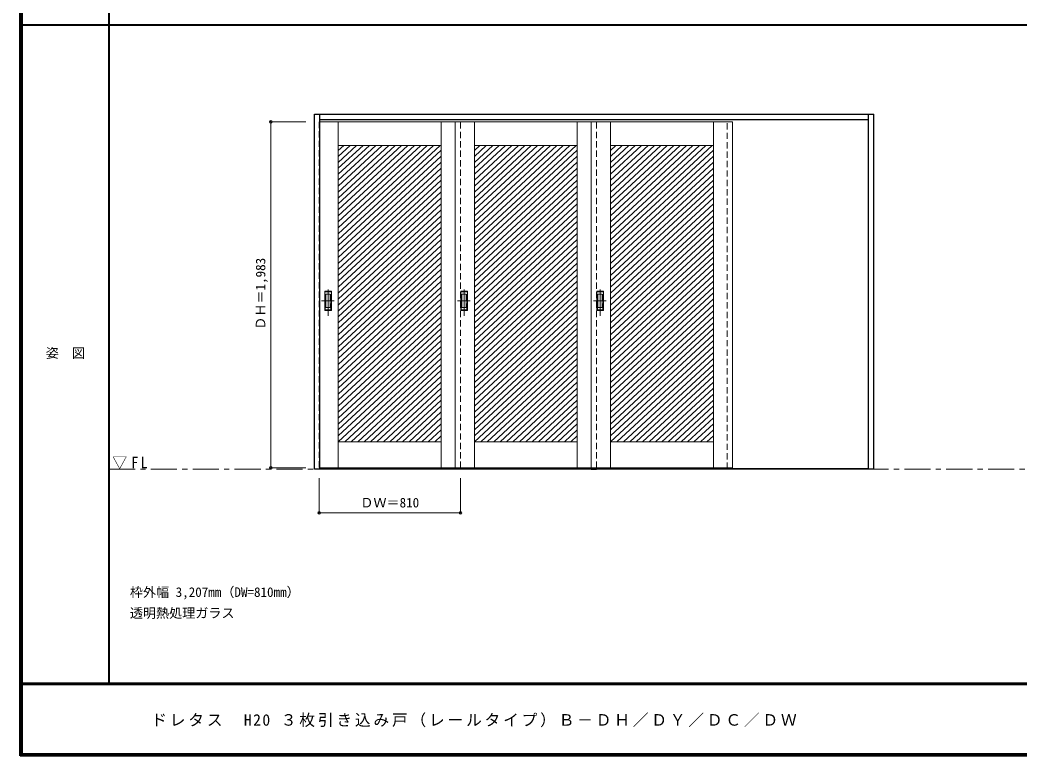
# Model space of a CAD drawing. Units: millimetres, scale not verified. Extents: x -6000 to 5700, y -4307 to 4260.
# Drawn here: x -6000 to -267, y -4205 to 12 of the extents above; entities that cross this region are included whole.
import ezdxf
from ezdxf.enums import TextEntityAlignment as Align

# ---------------------------------------------------------------- set-up
doc = ezdxf.new("R2010")
doc.units = ezdxf.units.MM
doc.header["$LTSCALE"] = 30
doc.header["$PDMODE"] = 32
doc.header["$PDSIZE"] = 15
doc.linetypes.add('CHAIN1', pattern=[8, 5, -1, 1, -1])
doc.linetypes.add('DASHED1', pattern=[1.8, 1.2, -0.6])
for name, color, linetype, lineweight in [('0-2_扉', 7, 'Continuous', 18), ('0-4_枠', 3, 'Continuous', 25), ('0-6_引手', 7, 'Continuous', 18), ('0-B_寸法', 4, 'Continuous', 9), ('0-C_ハッチ', 4, 'Continuous', 9), ('F-1_枠', 6, 'Continuous', 40)]:
    doc.layers.add(name, color=color, linetype=linetype, lineweight=lineweight)
doc.layers.add('0-A_文字', color=7, linetype='Continuous')
doc.layers.add('F-A_文字', color=7, linetype='Continuous')
doc.styles.add('ＭＳ ゴシック', font='')
doc.styles.get('ＭＳ ゴシック').set_extended_font_data('MS Gothic')

msp = doc.modelspace()

# ---------------------------------------------------------------- linework, layer by layer
at = {"layer": '0-2_扉', "color": 4, "linetype": 'DASHED1', "lineweight": 9}
for p, q in [((-4285, -571.5), (-4285, -2554.5)), ((-4282, -571.5), (-4285, -571.5)), ((-3475, -2554.5), (-3475, -571.5)), ((-2695, -2554.5), (-2695, -571.5)), ((-1945, -2559.5), (-1945, -557.5)), ((-1915, -2559.5), (-1915, -557.5)), ((-4282, -2554.5), (-4285, -2554.5))]:
    msp.add_line(p, q, dxfattribs=at)
at = {"layer": '0-2_扉'}
for p, q in [((-4282, -571.5), (-3475, -571.5)), ((-4175, -571.5), (-4175, -2554.5)), ((-3585, -571.5), (-3585, -2554.5)), ((-3505, -2554.5), (-3505, -571.5)), ((-3505, -571.5), (-2695, -571.5)), ((-3395, -571.5), (-3395, -2554.5)), ((-2805, -571.5), (-2805, -2554.5)), ((-2725, -2554.5), (-2725, -571.5)), ((-1915, -571.5), (-2725, -571.5)), ((-2615, -571.5), (-2615, -2554.5)), ((-2025, -571.5), (-2025, -2554.5)), ((-4175, -706.5), (-3585, -706.5)), ((-3395, -706.5), (-2805, -706.5)), ((-2025, -706.5), (-2615, -706.5)), ((-4175, -2404.5), (-3585, -2404.5)), ((-3395, -2404.5), (-2805, -2404.5)), ((-2025, -2404.5), (-2615, -2404.5)), ((-4282, -2554.5), (-3475, -2554.5)), ((-3505, -2554.5), (-2695, -2554.5))]:
    msp.add_line(p, q, dxfattribs=at)
at = {"layer": '0-2_扉', "color": 3, "lineweight": 25}
msp.add_line((-2725, -2562.5), (-2695, -2562.5), dxfattribs=at)
at = {"layer": '0-2_扉'}
msp.add_lwpolyline([(-1915, -571.5), (-1915, -2554.5), (-2725, -2554.5)], dxfattribs=at)
at = {"layer": '0-4_枠'}
for p, q in [((-4312, -527.5), (-1105, -527.5)), ((-4282, -2562.5), (-4282, -527.5)), ((-4282, -557.5), (-1135, -557.5)), ((-1135, -2562.5), (-1135, -527.5)), ((-1105, -2562.5), (-1105, -527.5)), ((-1135, -2559.5), (-4282, -2559.5)), ((-1135, -2562.5), (-4282, -2562.5)), ((-1105, -2562.5), (-1135, -2562.5))]:
    msp.add_line(p, q, dxfattribs=at)
at = {"layer": '0-4_枠', "color": 7, "linetype": 'CHAIN1', "lineweight": 18}
msp.add_line((-5490, -2562.5), (5690, -2562.5), dxfattribs=at)
at = {"layer": '0-4_枠'}
msp.add_lwpolyline([(-4282, -2562.5), (-4312, -2562.5), (-4312, -527.5)], dxfattribs=at)
at = {"layer": '0-6_引手'}
for p, q in [((-4253, -1542), (-4215, -1542)), ((-4253, -1652), (-4253, -1542)), ((-4215, -1652), (-4215, -1542)), ((-3473, -1542), (-3435, -1542)), ((-3473, -1652), (-3473, -1542)), ((-3435, -1652), (-3435, -1542)), ((-2693, -1542), (-2655, -1542)), ((-2693, -1652), (-2693, -1542)), ((-2655, -1652), (-2655, -1542)), ((-4246.5, -1558), (-4221.5, -1558)), ((-4246.5, -1636), (-4246.5, -1558)), ((-4221.5, -1636), (-4221.5, -1558)), ((-3466.5, -1558), (-3441.5, -1558)), ((-3466.5, -1636), (-3466.5, -1558)), ((-3441.5, -1636), (-3441.5, -1558)), ((-2686.5, -1558), (-2661.5, -1558)), ((-2686.5, -1636), (-2686.5, -1558)), ((-2661.5, -1636), (-2661.5, -1558)), ((-4253, -1652), (-4215, -1652)), ((-4246.5, -1636), (-4221.5, -1636)), ((-3473, -1652), (-3435, -1652)), ((-3466.5, -1636), (-3441.5, -1636)), ((-2693, -1652), (-2655, -1652)), ((-2686.5, -1636), (-2661.5, -1636))]:
    msp.add_line(p, q, dxfattribs=at)
at = {"layer": '0-6_引手', "linetype": 'CHAIN1'}
for p, q in [((-4234, -1682.23), (-4234, -1511.38)), ((-3454, -1682.23), (-3454, -1511.38)), ((-2674, -1682.23), (-2674, -1511.38)), ((-4272.07, -1597), (-4199.56, -1597)), ((-3492.07, -1597), (-3419.56, -1597)), ((-2712.07, -1597), (-2639.56, -1597))]:
    msp.add_line(p, q, dxfattribs=at)
at = {"layer": '0-6_引手', "linetype": 'DASHED1'}
for p, q in [((-4218, -1648), (-4218, -1546)), ((-3438, -1648), (-3438, -1546)), ((-2658, -1648), (-2658, -1546)), ((-4250, -1648), (-4218, -1648)), ((-3470, -1648), (-3438, -1648)), ((-2690, -1648), (-2658, -1648))]:
    msp.add_line(p, q, dxfattribs=at)
for points in [[(-4250, -1648), (-4250, -1546), (-4218, -1546)], [(-3470, -1648), (-3470, -1546), (-3438, -1546)], [(-2690, -1648), (-2690, -1546), (-2658, -1546)]]:
    msp.add_lwpolyline(points, dxfattribs=at)
at = {"layer": '0-B_寸法'}
for p, q in [((-4562, -571), (-4362, -571)), ((-4562, -571), (-4562, -2554)), ((-4562, -2554), (-4362, -2554)), ((-4285, -2812.5), (-4285, -2612.5)), ((-3475, -2812.5), (-3475, -2612.5)), ((-4285, -2812.5), (-3475, -2812.5))]:
    msp.add_line(p, q, dxfattribs=at)
at = {"layer": '0-B_寸法', "color": 7}
for p in [(-4562, -571), (-4562, -2554), (-4285, -2812.5), (-3475, -2812.5)]:
    msp.add_point(p, dxfattribs=at)
at = {"layer": '0-C_ハッチ'}
for p, q in [((-4106.86, -706.5), (-4175, -769.6)), ((-4070.06, -706.5), (-4175, -803.67)), ((-4033.26, -706.5), (-4175, -837.74)), ((-3996.47, -706.5), (-4175, -871.81)), ((-4143.65, -706.5), (-4175, -735.53)), ((-3959.67, -706.5), (-4175, -905.88)), ((-3922.87, -706.5), (-4175, -939.95)), ((-3886.08, -706.5), (-4175, -974.02)), ((-3849.28, -706.5), (-4175, -1008.09)), ((-3812.48, -706.5), (-4175, -1042.16)), ((-3775.69, -706.5), (-4175, -1076.24)), ((-3738.89, -706.5), (-4175, -1110.31)), ((-3702.09, -706.5), (-4175, -1144.38)), ((-3665.3, -706.5), (-4175, -1178.45)), ((-3628.5, -706.5), (-4175, -1212.52)), ((-3591.7, -706.5), (-4175, -1246.59)), ((-3585, -734.37), (-4175, -1280.66)), ((-3326.86, -706.5), (-3395, -769.6)), ((-3290.06, -706.5), (-3395, -803.67)), ((-3253.26, -706.5), (-3395, -837.74)), ((-3216.47, -706.5), (-3395, -871.81)), ((-3363.65, -706.5), (-3395, -735.53)), ((-3179.67, -706.5), (-3395, -905.88)), ((-3142.87, -706.5), (-3395, -939.95)), ((-3106.08, -706.5), (-3395, -974.02)), ((-3069.28, -706.5), (-3395, -1008.09)), ((-3032.48, -706.5), (-3395, -1042.16)), ((-2995.69, -706.5), (-3395, -1076.24)), ((-2958.89, -706.5), (-3395, -1110.31)), ((-2922.09, -706.5), (-3395, -1144.38)), ((-2885.3, -706.5), (-3395, -1178.45)), ((-2848.5, -706.5), (-3395, -1212.52)), ((-2811.7, -706.5), (-3395, -1246.59)), ((-2805, -734.37), (-3395, -1280.66)), ((-2546.86, -706.5), (-2615, -769.6)), ((-2510.06, -706.5), (-2615, -803.67)), ((-2473.26, -706.5), (-2615, -837.74)), ((-2436.47, -706.5), (-2615, -871.81)), ((-2583.65, -706.5), (-2615, -735.53)), ((-2399.67, -706.5), (-2615, -905.88)), ((-2362.87, -706.5), (-2615, -939.95)), ((-2326.08, -706.5), (-2615, -974.02)), ((-2289.28, -706.5), (-2615, -1008.09)), ((-2252.48, -706.5), (-2615, -1042.16)), ((-2215.69, -706.5), (-2615, -1076.24)), ((-2178.89, -706.5), (-2615, -1110.31)), ((-2142.09, -706.5), (-2615, -1144.38)), ((-2105.3, -706.5), (-2615, -1178.45)), ((-2068.5, -706.5), (-2615, -1212.52)), ((-2031.7, -706.5), (-2615, -1246.59)), ((-2025, -734.37), (-2615, -1280.66)), ((-3585, -768.44), (-4175, -1314.73)), ((-3585, -802.51), (-4175, -1348.8)), ((-2805, -768.44), (-3395, -1314.73)), ((-2805, -802.51), (-3395, -1348.8)), ((-2025, -768.44), (-2615, -1314.73)), ((-2025, -802.51), (-2615, -1348.8)), ((-3585, -836.58), (-4175, -1382.88)), ((-2805, -836.58), (-3395, -1382.88)), ((-2025, -836.58), (-2615, -1382.88)), ((-3585, -870.65), (-4175, -1416.95)), ((-3585, -904.72), (-4175, -1451.02)), ((-2805, -870.65), (-3395, -1416.95)), ((-2805, -904.72), (-3395, -1451.02)), ((-2025, -870.65), (-2615, -1416.95)), ((-2025, -904.72), (-2615, -1451.02)), ((-3585, -938.79), (-4175, -1485.09)), ((-3585, -972.86), (-4175, -1519.16)), ((-2805, -938.79), (-3395, -1485.09)), ((-2805, -972.86), (-3395, -1519.16)), ((-2025, -938.79), (-2615, -1485.09)), ((-2025, -972.86), (-2615, -1519.16)), ((-3585, -1006.93), (-4175, -1553.23)), ((-2805, -1006.93), (-3395, -1553.23)), ((-2025, -1006.93), (-2615, -1553.23)), ((-3585, -1041.01), (-4175, -1587.3)), ((-3585, -1075.08), (-4175, -1621.37)), ((-2805, -1041.01), (-3395, -1587.3)), ((-2805, -1075.08), (-3395, -1621.37)), ((-2025, -1041.01), (-2615, -1587.3)), ((-2025, -1075.08), (-2615, -1621.37)), ((-3585, -1109.15), (-4175, -1655.44)), ((-3585, -1143.22), (-4175, -1689.51)), ((-2805, -1109.15), (-3395, -1655.44)), ((-2805, -1143.22), (-3395, -1689.51)), ((-2025, -1109.15), (-2615, -1655.44)), ((-2025, -1143.22), (-2615, -1689.51)), ((-3585, -1177.29), (-4175, -1723.59)), ((-2805, -1177.29), (-3395, -1723.59)), ((-2025, -1177.29), (-2615, -1723.59)), ((-3585, -1211.36), (-4175, -1757.66)), ((-3585, -1245.43), (-4175, -1791.73)), ((-2805, -1211.36), (-3395, -1757.66)), ((-2805, -1245.43), (-3395, -1791.73)), ((-2025, -1211.36), (-2615, -1757.66)), ((-2025, -1245.43), (-2615, -1791.73)), ((-3585, -1279.5), (-4175, -1825.8)), ((-3585, -1313.57), (-4175, -1859.87)), ((-2805, -1279.5), (-3395, -1825.8)), ((-2805, -1313.57), (-3395, -1859.87)), ((-2025, -1279.5), (-2615, -1825.8)), ((-2025, -1313.57), (-2615, -1859.87)), ((-3585, -1347.64), (-4175, -1893.94)), ((-2805, -1347.64), (-3395, -1893.94)), ((-2025, -1347.64), (-2615, -1893.94)), ((-3585, -1381.72), (-4175, -1928.01)), ((-3585, -1415.79), (-4175, -1962.08)), ((-2805, -1381.72), (-3395, -1928.01)), ((-2805, -1415.79), (-3395, -1962.08)), ((-2025, -1381.72), (-2615, -1928.01)), ((-2025, -1415.79), (-2615, -1962.08)), ((-3585, -1449.86), (-4175, -1996.15)), ((-3585, -1483.93), (-4175, -2030.23)), ((-2805, -1449.86), (-3395, -1996.15)), ((-2805, -1483.93), (-3395, -2030.23)), ((-2025, -1449.86), (-2615, -1996.15)), ((-2025, -1483.93), (-2615, -2030.23)), ((-3585, -1518), (-4175, -2064.3)), ((-2805, -1518), (-3395, -2064.3)), ((-2025, -1518), (-2615, -2064.3)), ((-3585, -1552.07), (-4175, -2098.37)), ((-3585, -1586.14), (-4175, -2132.44)), ((-2805, -1552.07), (-3395, -2098.37)), ((-2805, -1586.14), (-3395, -2132.44)), ((-2025, -1552.07), (-2615, -2098.37)), ((-2025, -1586.14), (-2615, -2132.44)), ((-3585, -1620.21), (-4175, -2166.51)), ((-3585, -1654.28), (-4175, -2200.58)), ((-2805, -1620.21), (-3395, -2166.51)), ((-2805, -1654.28), (-3395, -2200.58)), ((-2025, -1620.21), (-2615, -2166.51)), ((-2025, -1654.28), (-2615, -2200.58)), ((-3585, -1688.36), (-4175, -2234.65)), ((-2805, -1688.36), (-3395, -2234.65)), ((-2025, -1688.36), (-2615, -2234.65)), ((-3585, -1722.43), (-4175, -2268.72)), ((-3585, -1756.5), (-4175, -2302.79)), ((-2805, -1722.43), (-3395, -2268.72)), ((-2805, -1756.5), (-3395, -2302.79)), ((-2025, -1722.43), (-2615, -2268.72)), ((-2025, -1756.5), (-2615, -2302.79)), ((-3585, -1790.57), (-4175, -2336.86)), ((-3585, -1824.64), (-4175, -2370.94)), ((-2805, -1790.57), (-3395, -2336.86)), ((-2805, -1824.64), (-3395, -2370.94)), ((-2025, -1790.57), (-2615, -2336.86)), ((-2025, -1824.64), (-2615, -2370.94)), ((-3585, -1858.71), (-4175, -2405.01)), ((-2805, -1858.71), (-3395, -2405.01)), ((-2025, -1858.71), (-2615, -2405.01)), ((-3585, -1892.78), (-4137.66, -2404.5)), ((-3585, -1926.85), (-4100.86, -2404.5)), ((-2805, -1892.78), (-3357.66, -2404.5)), ((-2805, -1926.85), (-3320.86, -2404.5)), ((-2025, -1892.78), (-2577.66, -2404.5)), ((-2025, -1926.85), (-2540.86, -2404.5)), ((-3585, -1960.92), (-4064.06, -2404.5)), ((-3585, -1994.99), (-4027.27, -2404.5)), ((-2805, -1960.92), (-3284.06, -2404.5)), ((-2805, -1994.99), (-3247.27, -2404.5)), ((-2025, -1960.92), (-2504.06, -2404.5)), ((-2025, -1994.99), (-2467.27, -2404.5)), ((-3585, -2029.07), (-3990.47, -2404.5)), ((-3585, -2063.14), (-3953.67, -2404.5)), ((-2805, -2029.07), (-3210.47, -2404.5)), ((-2805, -2063.14), (-3173.67, -2404.5)), ((-2025, -2029.07), (-2430.47, -2404.5)), ((-2025, -2063.14), (-2393.67, -2404.5)), ((-3585, -2097.21), (-3916.88, -2404.5)), ((-2805, -2097.21), (-3136.88, -2404.5)), ((-2025, -2097.21), (-2356.88, -2404.5)), ((-3585, -2131.28), (-3880.08, -2404.5)), ((-3585, -2165.35), (-3843.28, -2404.5)), ((-2805, -2131.28), (-3100.08, -2404.5)), ((-2805, -2165.35), (-3063.28, -2404.5)), ((-2025, -2131.28), (-2320.08, -2404.5)), ((-2025, -2165.35), (-2283.28, -2404.5)), ((-3585, -2199.42), (-3806.49, -2404.5)), ((-3585, -2233.49), (-3769.69, -2404.5)), ((-2805, -2199.42), (-3026.49, -2404.5)), ((-2805, -2233.49), (-2989.69, -2404.5)), ((-2025, -2199.42), (-2246.49, -2404.5)), ((-2025, -2233.49), (-2209.69, -2404.5)), ((-3585, -2267.56), (-3732.89, -2404.5)), ((-2805, -2267.56), (-2952.89, -2404.5)), ((-2025, -2267.56), (-2172.89, -2404.5)), ((-3585, -2301.63), (-3696.09, -2404.5)), ((-3585, -2335.71), (-3659.3, -2404.5)), ((-2805, -2301.63), (-2916.09, -2404.5)), ((-2805, -2335.71), (-2879.3, -2404.5)), ((-2025, -2301.63), (-2136.1, -2404.5)), ((-2025, -2335.71), (-2099.3, -2404.5)), ((-3585, -2369.78), (-3622.5, -2404.5)), ((-2805, -2369.78), (-2842.5, -2404.5)), ((-2025, -2369.78), (-2062.5, -2404.5))]:
    msp.add_line(p, q, dxfattribs=at)
at = {"layer": 'F-1_枠'}
for p, q in [((-6000, 4175), (-6000, -4205)), ((-5995, 4175), (-5995, -4205)), ((-5990, 4175), (-5990, -4205)), ((-5490, 4175), (-5490, -3790)), ((-6000, -15.5), (5700, -15.5)), ((5700, -3790), (-6000, -3790)), ((5700, -3795), (-6000, -3795)), ((5700, -4195), (-6000, -4195)), ((5700, -4200), (-6000, -4200)), ((5700, -4205), (-6000, -4205))]:
    msp.add_line(p, q, dxfattribs=at)

# ---------------------------------------------------------------- texts
at = {"layer": '0-A_文字', "style": 'ＭＳ ゴシック'}
for s, p in [('枠外幅 3,207mm（DW=810mm）', (-5370, -3310)), ('透明熱処理ガラス', (-5370, -3430))]:
    msp.add_text(s, height=54.99, dxfattribs=at).set_placement(p, align=Align.BOTTOM_LEFT)
at = {"layer": '0-A_文字', "insert": (-5471.25, -2562.5), "char_height": 65.98, "attachment_point": 7, "style": 'ＭＳ ゴシック'}
msp.add_mtext('\\T1.26;\\W0.95;▽FL', dxfattribs=at)
at = {"layer": '0-B_寸法', "color": 7, "style": 'ＭＳ ゴシック'}
msp.add_text('ＤＨ＝1,983', height=54.99, rotation=90, dxfattribs=at).set_placement((-4577, -1762.75), align=Align.BOTTOM_LEFT)
msp.add_text('ＤＷ＝810', height=54.99, dxfattribs=at).set_placement((-4048.75, -2797.5), align=Align.BOTTOM_LEFT)
at = {"layer": 'F-A_文字', "style": 'ＭＳ ゴシック'}
msp.add_text('姿\u3000図', height=54.99, dxfattribs=at).set_placement((-5852.5, -1940.25), align=Align.BOTTOM_LEFT)
at = {"layer": 'F-A_文字', "insert": (-5247.55, -4040), "char_height": 65.98, "attachment_point": 7, "style": 'ＭＳ ゴシック'}
msp.add_mtext('\\T1.18;ドレタス\u3000H20\\~３枚引き込み戸（レールタイプ）Ｂ－ＤＨ／ＤＹ／ＤＣ／ＤＷ', dxfattribs=at)

doc.saveas('drawing.dxf')
